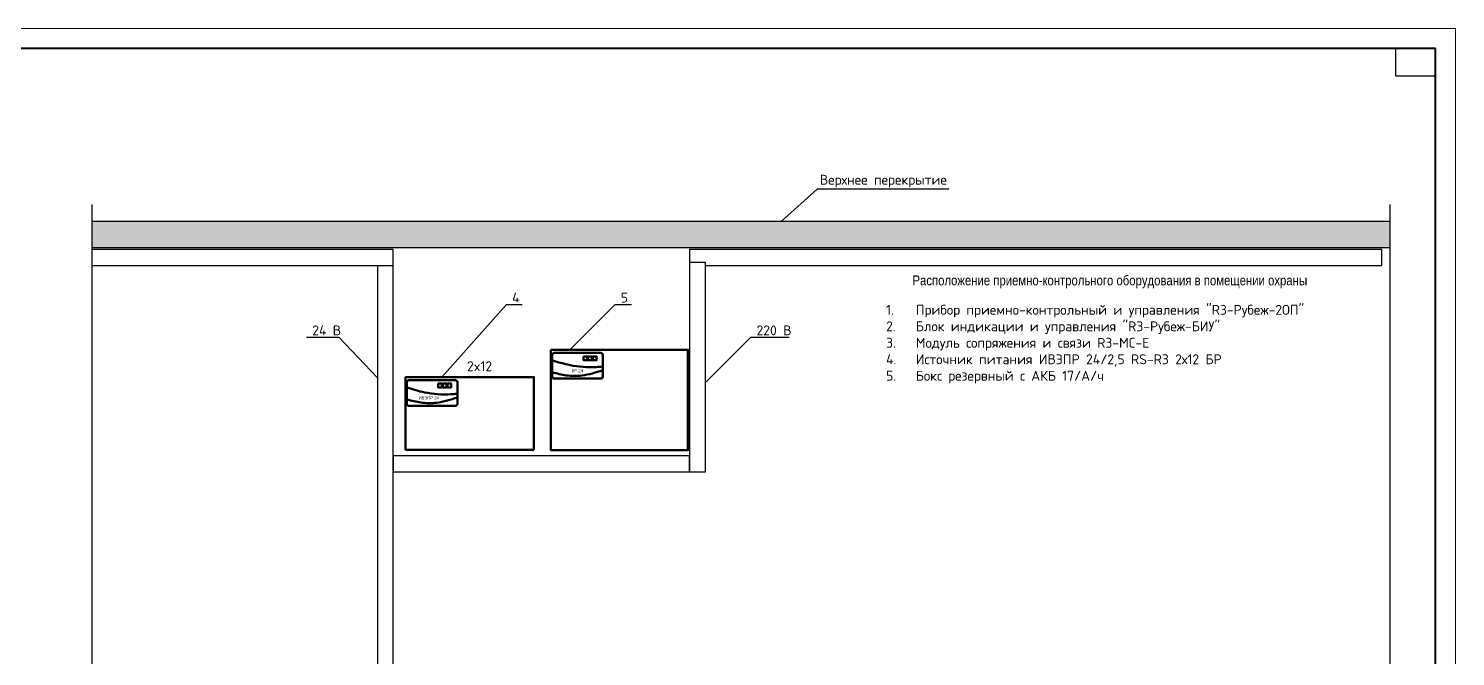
# Model space of a CAD drawing. Header units: millimetres. Extents: x 193973 to 342033, y 212912 to 281002.
# Drawn here: x 305978 to 342033, y 246694 to 262571 of the extents above; entities that cross this region are included whole.
import ezdxf

# ---------------------------------------------------------------- set-up
doc = ezdxf.new("R2010")
doc.units = ezdxf.units.MM
doc.linetypes.add('CONTI', pattern=[0])
doc.layers.add('Рамка', color=7, linetype='Continuous')
doc.styles.add('ISOCPEUR', font='isocpeur.ttf')
doc.styles.add('MK3_Stamp_Arial_Narrow', font='ARIALN.TTF')
doc.styles.get("Standard").update_dxf_attribs({"font": 'arial.ttf'})

# ---------------------------------------------------------------- blocks, each defined once
blk = doc.blocks.new('*U8')
at = {"linetype": 'CONTI', "lineweight": 20}
blk.add_lwpolyline([(1929, 0), (2523, 0), (2523, 420), (1929, 420)], close=True, dxfattribs=at)
at = {"linetype": 'CONTI', "lineweight": 40}
blk.add_lwpolyline([(2518, 415), (1949, 415), (1949, 5), (2518, 5), (2518, 415)], dxfattribs=at)
blk.add_lwpolyline([(2518, 408), (2508, 408), (2508, 415)])
blk = doc.blocks.new('*U12')
blk.add_wipeout([(0, 400), (0, 0), (15169, 0), (15169, 400)])
at = {"lineweight": 30}
blk.add_lwpolyline([(0, 400), (0, 0), (15169, 0), (15169, 400), (0, 400)], dxfattribs=at)
blk = doc.blocks.new('*U18')
blk.add_wipeout([(0, 400), (0, 0), (7619.145978, 0), (7619.145978, 400)])
at = {"lineweight": 30}
blk.add_lwpolyline([(0, 400), (0, 0), (7619.145978, 0), (7619.145978, 400), (0, 400)], dxfattribs=at)
blk = doc.blocks.new('*U19')
blk.add_wipeout([(0, 400), (0, 0), (17488, 0), (17488, 400)])
at = {"lineweight": 30}
blk.add_lwpolyline([(0, 400), (0, 0), (17488, 0), (17488, 400), (0, 400)], dxfattribs=at)
blk = doc.blocks.new('*U16')
blk.add_wipeout([(0, 400), (0, 0), (5294, 0), (5294, 400)])
at = {"lineweight": 30}
blk.add_lwpolyline([(0, 400), (0, 0), (5294, 0), (5294, 400), (0, 400)], dxfattribs=at)
blk = doc.blocks.new('*U17')
blk.add_wipeout([(0, 400), (0, 0), (7489.999231, 0), (7489.999231, 400)])
at = {"lineweight": 30}
blk.add_lwpolyline([(0, 400), (0, 0), (7489.999231, 0), (7489.999231, 400), (0, 400)], dxfattribs=at)
blk = doc.blocks.new('бр 2х40')
at = {"color": 7, "lineweight": 50}
for p, q in [((-1699, 1862), (-1699, 2411)), ((-1649, 2461), (-470, 2461)), ((-420, 2411), (-420, 1862)), ((-470, 1812), (-1649, 1812))]:
    blk.add_line(p, q, dxfattribs=at)
for points in [[(-1730, 2540), (-1730, 0), (1730, 0), (1730, 2540)], [(-908, 2375), (-812, 2375), (-812, 2277), (-908, 2277)], [(-790, 2375), (-694, 2375), (-694, 2277), (-790, 2277)], [(-674, 2375), (-578, 2375), (-578, 2277), (-674, 2277)]]:
    blk.add_lwpolyline(points, close=True, dxfattribs=at)
for centre, start, end in [((-1649, 2411), 90, 180), ((-470, 2411), 0, 90), ((-1649, 1862), 180, 270), ((-470, 1862), 270, 0)]:
    blk.add_arc(centre, 50, start, end, dxfattribs=at)
blk.add_open_spline([(-1695, 2272), (-1547, 2228), (-1188, 2121), (-754, 2087), (-481, 2112), (-427, 2117), (-425, 2118), (-422, 2118), (-420, 2118)], degree=3, knots=[0, 0, 0, 0, 925.459847, 2247.059206, 2573.193282, 2573.193282, 2573.193282, 2586.350797, 2586.350797, 2586.350797, 2586.350797], dxfattribs=at)
blk.add_spline([(-1696, 1971), (-1342, 1895), (-948, 1890), (-420, 2024)], degree=3, dxfattribs=at)
at = {"color": 7, "lineweight": 50, "insert": (-1210, 2050), "char_height": 75, "attachment_point": 1}
blk.add_mtext_dynamic_manual_height_columns('БР-24', width=2257.35, gutter_width=12.5, heights=[0], dxfattribs=at)
blk = doc.blocks.new('5 2х12')
at = {"color": 7, "lineweight": 50}
for p, q in [((-1589, 1162), (-1589, 1711)), ((-1539, 1761), (-360, 1761)), ((-310, 1711), (-310, 1162)), ((-360, 1112), (-1539, 1112))]:
    blk.add_line(p, q, dxfattribs=at)
blk.add_lwpolyline([(1620, 0), (-1620, 0), (-1620, 1840), (1620, 1840), (1620, 0)], dxfattribs=at)
for points in [[(-798, 1675), (-702, 1675), (-702, 1577), (-798, 1577)], [(-680, 1675), (-584, 1675), (-584, 1577), (-680, 1577)], [(-564, 1675), (-468, 1675), (-468, 1577), (-564, 1577)]]:
    blk.add_lwpolyline(points, close=True, dxfattribs=at)
for centre, start, end in [((-1539, 1711), 90, 180), ((-360, 1711), 0, 90), ((-1539, 1162), 180, 270), ((-360, 1162), 270, 0)]:
    blk.add_arc(centre, 50, start, end, dxfattribs=at)
blk.add_open_spline([(-1585, 1572), (-1437, 1528), (-1078, 1421), (-644, 1387), (-371, 1412), (-317, 1417), (-315, 1418), (-312, 1418), (-310, 1418)], degree=3, knots=[0, 0, 0, 0, 925.459847, 2247.059206, 2573.193282, 2573.193282, 2573.193282, 2586.350797, 2586.350797, 2586.350797, 2586.350797], dxfattribs=at)
blk.add_spline([(-1586, 1271), (-1232, 1195), (-838, 1190), (-310, 1324)], degree=3, dxfattribs=at)
at = {"color": 7, "lineweight": 50, "insert": (-1292, 1350), "char_height": 75, "attachment_point": 1}
blk.add_mtext_dynamic_manual_height_columns('ИВЭПР 24', width=2257.35, gutter_width=12.5, heights=[0], dxfattribs=at)

msp = doc.modelspace()

# ---------------------------------------------------------------- linework, layer by layer
for p, q in [((325904.7, 258512.5), (325007.5, 257698.5)), ((329232.5, 258512.5), (325904.7, 258512.5)), ((307573.4, 257698.5), (340370.2, 257698.5))]:
    msp.add_line(p, q)
at = {"color": 8, "linetype": 'Continuous', "lineweight": 18}
msp.add_line((340370.2, 257031.6), (340370.2, 257698.5), dxfattribs=at)
at = {"linetype": 'ByBlock', "lineweight": -2}
for p, q in [((318052.6, 255592.5), (318194.9, 255592.5)), ((320798.3, 255592.5), (320940.5, 255592.5)), ((313002.7, 254763.8), (313145, 254763.8)), ((324228, 254763.8), (324370.2, 254763.8))]:
    msp.add_line(p, q, dxfattribs=at)
for points in [[(316422.1, 253758.6), (318052.6, 255592.5)], [(318194.9, 255592.5), (318446.9, 255592.5)], [(319652.8, 254447.1), (320798.3, 255592.5)], [(320940.5, 255592.5), (321217.5, 255592.5)], [(313145, 254763.8), (313822, 254763.8)], [(324370.2, 254763.8), (325197.2, 254763.8)]]:
    msp.add_lwpolyline(points, dxfattribs=at)

# ---------------------------------------------------------------- block references
at = {"layer": 'Рамка', "xscale": 100.1959089602083, "yscale": 100.1959089602083, "zscale": 100.1959089602083}
msp.add_blockref('*U8', (89238.3, 220488.5), dxfattribs=at)

# ---------------------------------------------------------------- texts
at = {"char_height": 250, "attachment_point": 1, "style": 'ISOCPEUR'}
for s, width, insert in [('Верхнее перекрытие', 3951.764, (325973, 258872.5)), ('2x12', 190, (317055.9, 254157.3))]:
    msp.add_mtext_dynamic_manual_height_columns(s, width=width, gutter_width=1250, heights=[0], dxfattribs=dict(at, insert=insert))
at = {"color": 1, "lineweight": 9, "insert": (333301.1, 256165.2), "char_height": 250, "width": 16828.944, "attachment_point": 5, "style": 'MK3_Stamp_Arial_Narrow'}
msp.add_mtext('{\\C256;Расположение приемно-контрольного оборудования в помещении охраны }', dxfattribs=at)
at = {"insert": (318196.9, 255892.5), "char_height": 250, "attachment_point": 1, "style": 'ISOCPEUR'}
msp.add_mtext('4', dxfattribs=at)
at = {"char_height": 250, "attachment_point": 1, "style": 'ISOCPEUR'}
for s, insert, width in [('5', (320942.5, 255892.5), 205.285), ('24 В', (313147, 255063.8), 1242.596), ('220 В', (324372.2, 255063.8), 1242.596)]:
    msp.add_mtext(s, dxfattribs=dict(at, insert=insert, width=width))
at = {"lineweight": 9, "insert": (334227.8, 254590.7), "char_height": 250, "width": 14163.816, "attachment_point": 5, "style": 'MK3_Stamp_Arial_Narrow'}
msp.add_mtext('\\pxi-3,l5,ql,t5;{\\fISOCPEUR|b0|i0|c204|p34;1.^IПрибор приемно-контрольный и управления \\C0;"R3-Рубеж-2ОП"\\P\\C256;2.^IБлок индикации и управления "R3-Рубеж-БИУ" \\P3.^IМодуль сопряжения и связи R3-МС-Е\\P4.^IИсточник питания \\C0;ИВЭПР 24/2,5 RS-R3 2х12 БР\\P5.^IБокс резервный с АКБ 17/А/ч}', dxfattribs=at)

# ---------------------------------------------------------------- next in the draw order: block references
at = {"color": 6, "lineweight": 80}
msp.add_blockref('*U19', (322682.6, 256581.6), dxfattribs=at)
at = {"color": 6, "lineweight": 80, "rotation": 270}
msp.add_blockref('*U12', (314792.6, 256691.8), dxfattribs=at)

# ---------------------------------------------------------------- next in the draw order: linework, layer by layer
msp.add_lwpolyline([(340370.2, 258125.2), (340370.2, 244778.2), (341370.2, 244778.2), (339370.2, 244287.8), (340370.2, 244287.8), (340370.2, 231722.2)])
at = {"linetype": 'ByBlock', "lineweight": -2}
msp.add_lwpolyline([(314792.6, 253741.1), (313822, 254763.8)], dxfattribs=at)

# ---------------------------------------------------------------- next in the draw order: block references
at = {"color": 6, "lineweight": 80}
msp.add_blockref('*U18', (307573.4, 256581.6), dxfattribs=at)
at = {"color": 6, "lineweight": 80, "rotation": 270}
msp.add_blockref('*U16', (322682.6, 256656.9), dxfattribs=at)

# ---------------------------------------------------------------- next in the draw order: hatches: boundary and pattern name
at = {"linetype": 'Continuous', "lineweight": 18}
h = msp.add_hatch(dxfattribs=at)
h.set_pattern_fill('AR-CONC', color=8, scale=100.019811, angle=-360, style=0)
h.set_pattern_definition([(50, (-482998.93, 371257.8), (717.40228, -62.76457), [75.01486, -825.16344]), (355, (-482998.9, 371257.8), (-138.7788, 752.34115), [60.0119, -660.13075]), (100.45144, (-482939.15, 371252.6), (578.62345, 689.5766), [63.7528, -701.281]), (46.1842, (-482998.9, 371457.9), (1067.4528, -165.5521), [112.5223, -1237.7452]), (96.63564, (-482910, 371444.1), (934.8471, 974.3116), [95.6293, -1051.9221]), (351.18416, (-482998.9, 371457.9), (934.8471, 974.3116), [90.0178, -990.1961]), (21, (-482898.9, 371407.85), (597.0253, -402.69865), [75.01486, -825.16344]), (326, (-482898.9, 371407.85), (243.36353, 725.2937), [60.0119, -660.13075]), (71.45144, (-482849.16, 371374.3), (840.38883, 322.59505), [63.7528, -701.281]), (37.5, (-482998.93, 371257.82), (12.162264, 332.9598), [0, -652.12917, 0, -670.13273, 0, -662.63125]), (7.5, (-482998.93, 371257.82), (263.12165, 394.48985), [0, -382.07568, 0, -637.1262, 0, -252.55002]), (327.5, (-483221.98, 371257.82), (533.92819, -22.55934), [0, -250.04953, 0, -780.15452, 0, -1035.20504]), (317.5, (-483322, 371257.8), (583.3017, 100.12481), [0, -325.06438, 0, -518.10262, 0, -735.1456])])
h.paths.add_polyline_path([(340370.2, 257031.6), (340370.2, 257698.5), (307572.3, 257698.5), (307574.6, 257022.6)])

# ---------------------------------------------------------------- next in the draw order: linework, layer by layer
msp.add_line((307573.4, 257031.6), (340370.2, 257031.6))
msp.add_lwpolyline([(307573.4, 258125.2), (307573.4, 244778.2), (308573.4, 244778.2), (306573.4, 244287.8), (307573.4, 244287.8), (307573.4, 231722.2)])
at = {"linetype": 'ByBlock', "lineweight": -2}
msp.add_lwpolyline([(323082.6, 253618.3), (324228, 254763.8)], dxfattribs=at)

# ---------------------------------------------------------------- next in the draw order: block references
at = {"color": 6, "lineweight": 80}
msp.add_blockref('*U17', (315192.6, 251362.9), dxfattribs=at)

# ---------------------------------------------------------------- next in the draw order: block references
for name, p in [('бр 2х40', (320908.6, 251907.1)), ('5 2х12', (317125.9, 251918.6))]:
    msp.add_blockref(name, p)

doc.saveas('drawing.dxf')
